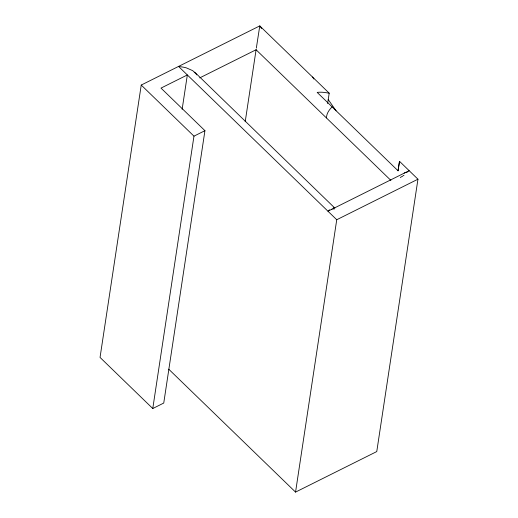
<?xml version="1.0" encoding="UTF-8"?>
<svg xmlns="http://www.w3.org/2000/svg" width="518" height="518" viewBox="0 0 518 518"><rect width="100%" height="100%" fill="white"/><g stroke="black" fill="none" stroke-linecap="round" stroke-linejoin="round"><path stroke-width="0.78" d="M327.629 103.535L329.195 93.182L259.771 25.9L141.233 85.056L100.045 357.426L152.771 408.527L163.746 403.049L204.94 130.678L160.994 88.099L187.341 74.948L182.142 109.298M152.771 408.527L193.965 136.156L141.233 85.056M245.208 121.717L256.138 49.437M256.339 48.116L259.771 25.9L261.616 28.555M326.392 117.897L326.696 115.922A11.312 5.666 -45.9 0 1 332.116 106.896M329.195 93.182L325.246 92.573A21.225 14.983 8.9 0 0 317.171 92.398L398.031 170.765L399.501 161.312L417.955 179.202L376.767 451.566L295.551 492.1L336.739 219.736L178.548 66.433L182.504 67.042A22.274 15.721 8.9 0 1 186.461 67.91L192.754 70.681L196.471 74.333M398.057 170.875L399.501 161.312M332.148 209.039L331.785 209.246M199.715 77.901L256.086 49.76L390.889 180.4M193.965 136.156L204.94 130.678M327.952 211.214L409.168 170.681M336.739 219.736L417.955 179.202M404.772 172.811L404.17 173.083M194.619 72.093L334.881 208.119M168.732 369.204L295.551 492.1M312.496 77.001L313.882 78.989M328.218 99.54L336.078 110.813M196.581 74.534L196.743 74.87M333.637 208.055A12.141 3.464 -73 0 1 333.968 209.427M333.475 207.828A11.597 2.182 -48.3 0 1 333.178 208.599M329.791 209.848A8.502 0.66 -25 0 1 328.729 210.392M408.158 171.6A8.502 1.282 -21.5 0 1 405.872 172.734M403.211 175.68A11.597 0.803 -24.9 0 1 403.962 175.33M400.272 177.532A12.069 5.29 -25 0 1 402.79 176.101"/></g></svg>
